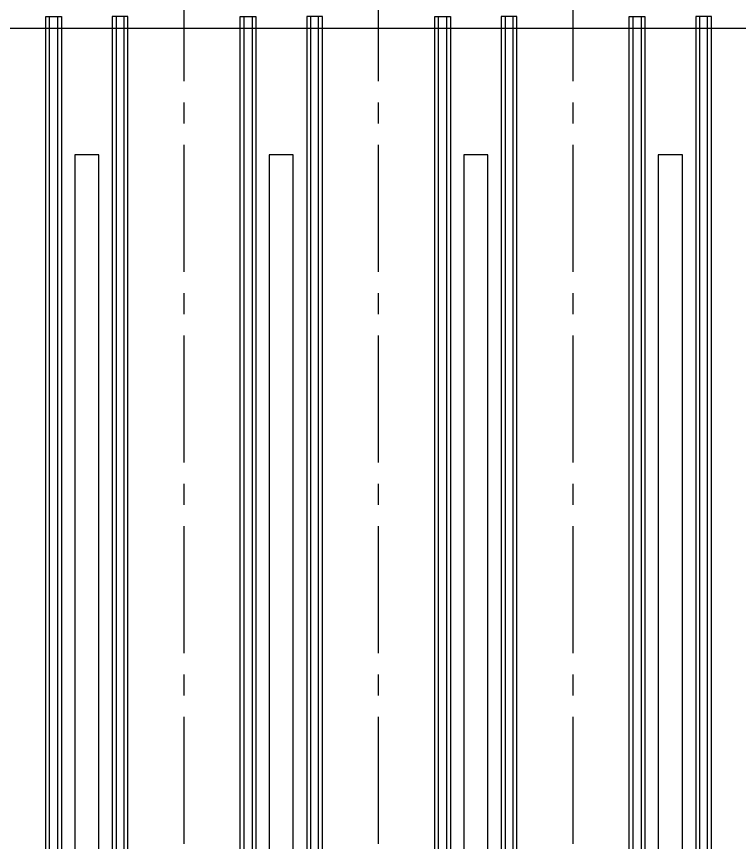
# Model space of a CAD drawing. Extents: x -115306 to 97263, y 46189 to 262006.
# Drawn here: x -8236 to -2214, y 110065 to 116941 of the extents above; entities that cross this region are included whole.
import ezdxf

# ---------------------------------------------------------------- set-up
doc = ezdxf.new("R2010")
doc.units = 0
doc.header["$LTSCALE"] = 508
doc.linetypes.add('STYLE_06', pattern=[3.125, 2.083359, -0.347214, 0.347214, -0.347214])
doc.layers.add('INSTALACION_NUEVA', color=7, linetype='CONTINUOUS')

# ---------------------------------------------------------------- blocks, each defined once
blk = doc.blocks.new('*U2495')
at = {"layer": 'INSTALACION_NUEVA', "color": 1, "linetype": 'Continuous'}
blk.add_lwpolyline([(-16939.3, 32039), (52970.7, 32039), (52970.7, 28689), (-16939.3, 28689)], close=True, dxfattribs=at)
blk = doc.blocks.new('*U3174')
at = {"layer": 'INSTALACION_NUEVA', "color": 4, "linetype": 'Continuous'}
for points in [[(8052.7, 28789), (8052.7, -7311), (8182.7, -7311), (8182.7, 28789)], [(8084.7, 28789), (8084.7, -7311), (8150.7, -7311), (8150.7, 28789)]]:
    blk.add_lwpolyline(points, close=True, dxfattribs=at)
blk = doc.blocks.new('*U3175')
at = {"layer": 'INSTALACION_NUEVA', "color": 4}
blk.add_blockref('*U3174', (0, 0), dxfattribs=at)
blk = doc.blocks.new('*U3170')
at = {"layer": 'INSTALACION_NUEVA', "color": 4, "linetype": 'Continuous'}
for points in [[(7628.7, 28789), (7628.7, -7311), (7498.7, -7311), (7498.7, 28789)], [(7596.7, 28789), (7596.7, -7311), (7530.7, -7311), (7530.7, 28789)]]:
    blk.add_lwpolyline(points, close=True, dxfattribs=at)
blk = doc.blocks.new('*U3171')
at = {"layer": 'INSTALACION_NUEVA', "color": 4, "linetype": 'Continuous'}
for points in [[(6432.7, 28789), (6432.7, -7311), (6562.7, -7311), (6562.7, 28789)], [(6464.7, 28789), (6464.7, -7311), (6530.7, -7311), (6530.7, 28789)]]:
    blk.add_lwpolyline(points, close=True, dxfattribs=at)
blk = doc.blocks.new('*U3172')
at = {"layer": 'INSTALACION_NUEVA', "color": 4}
for name in ['*U3171', '*U3170']:
    blk.add_blockref(name, (0, 0), dxfattribs=at)
blk = doc.blocks.new('*U3167')
at = {"layer": 'INSTALACION_NUEVA', "color": 4, "linetype": 'Continuous'}
for points in [[(6008.7, 28789), (6008.7, -7311), (5878.7, -7311), (5878.7, 28789)], [(5976.7, 28789), (5976.7, -7311), (5910.7, -7311), (5910.7, 28789)]]:
    blk.add_lwpolyline(points, close=True, dxfattribs=at)
blk = doc.blocks.new('*U3168')
at = {"layer": 'INSTALACION_NUEVA', "color": 4, "linetype": 'Continuous'}
for points in [[(4812.7, 28789), (4812.7, -7311), (4942.7, -7311), (4942.7, 28789)], [(4844.7, 28789), (4844.7, -7311), (4910.7, -7311), (4910.7, 28789)]]:
    blk.add_lwpolyline(points, close=True, dxfattribs=at)
blk = doc.blocks.new('*U3169')
at = {"layer": 'INSTALACION_NUEVA', "color": 4}
for name in ['*U3168', '*U3167']:
    blk.add_blockref(name, (0, 0), dxfattribs=at)
blk = doc.blocks.new('*U3164')
at = {"layer": 'INSTALACION_NUEVA', "color": 4, "linetype": 'Continuous'}
for points in [[(4388.7, 28789), (4388.7, -7311), (4258.7, -7311), (4258.7, 28789)], [(4356.7, 28789), (4356.7, -7311), (4290.7, -7311), (4290.7, 28789)]]:
    blk.add_lwpolyline(points, close=True, dxfattribs=at)
blk = doc.blocks.new('*U3165')
at = {"layer": 'INSTALACION_NUEVA', "color": 4, "linetype": 'Continuous'}
for points in [[(3192.7, 28789), (3192.7, -7311), (3322.7, -7311), (3322.7, 28789)], [(3224.7, 28789), (3224.7, -7311), (3290.7, -7311), (3290.7, 28789)]]:
    blk.add_lwpolyline(points, close=True, dxfattribs=at)
blk = doc.blocks.new('*U3166')
at = {"layer": 'INSTALACION_NUEVA', "color": 4}
for name in ['*U3165', '*U3164']:
    blk.add_blockref(name, (0, 0), dxfattribs=at)
blk = doc.blocks.new('*U3161')
at = {"layer": 'INSTALACION_NUEVA', "color": 4, "linetype": 'Continuous'}
for points in [[(2768.7, 28789), (2768.7, -7311), (2638.7, -7311), (2638.7, 28789)], [(2736.7, 28789), (2736.7, -7311), (2670.7, -7311), (2670.7, 28789)]]:
    blk.add_lwpolyline(points, close=True, dxfattribs=at)
blk = doc.blocks.new('*U3163')
at = {"layer": 'INSTALACION_NUEVA', "color": 4}
blk.add_blockref('*U3161', (0, 0), dxfattribs=at)

msp = doc.modelspace()

# ---------------------------------------------------------------- linework, layer by layer
at = {"layer": 'INSTALACION_NUEVA', "color": 4, "linetype": 'STYLE_06'}
for p, q in [((-6840.24, 79890.17), (-6840.24, 118390.17)), ((-5220.24, 79890.17), (-5220.24, 118390.17)), ((-3600.24, 79890.17), (-3600.24, 118390.17))]:
    msp.add_line(p, q, dxfattribs=at)
at = {"layer": 'INSTALACION_NUEVA', "color": 1, "linetype": 'Continuous'}
for points in [[(-7550.24, 115737.37), (-7550.24, 115790.17), (-7750.24, 115790.17), (-7750.24, 115432.69), (-7750.24, 81990.17), (-7550.24, 81990.17), (-7550.24, 110262.74), (-7550.24, 110784.06), (-7550.24, 111141.54), (-7550.24, 111551.85), (-7550.24, 115432.69)], [(-5930.24, 115737.37), (-5930.24, 115790.17), (-6130.24, 115790.17), (-6130.24, 115432.69), (-6130.24, 81990.17), (-5930.24, 81990.17), (-5930.24, 110262.74), (-5930.24, 110784.06), (-5930.24, 111141.54), (-5930.24, 111551.85), (-5930.24, 115432.69)], [(-4310.24, 115737.37), (-4310.24, 115790.17), (-4510.24, 115790.17), (-4510.24, 115432.69), (-4510.24, 81990.17), (-4310.24, 81990.17), (-4310.24, 110262.74), (-4310.24, 110784.06), (-4310.24, 111141.54), (-4310.24, 111551.85), (-4310.24, 115432.69)], [(-2690.24, 115737.37), (-2690.24, 115790.17), (-2890.24, 115790.17), (-2890.24, 115432.69), (-2890.24, 81990.17), (-2690.24, 81990.17), (-2690.24, 110262.74), (-2690.24, 110784.06), (-2690.24, 111141.54), (-2690.24, 111551.85), (-2690.24, 115432.69)]]:
    msp.add_lwpolyline(points, close=True, dxfattribs=at)

# ---------------------------------------------------------------- block references
at = {"layer": 'INSTALACION_NUEVA', "color": 4}
for name in ['*U2495', '*U3163', '*U3166', '*U3169', '*U3172', '*U3175']:
    msp.add_blockref(name, (-10630.95, 88151.12), dxfattribs=at)

doc.saveas('drawing.dxf')
